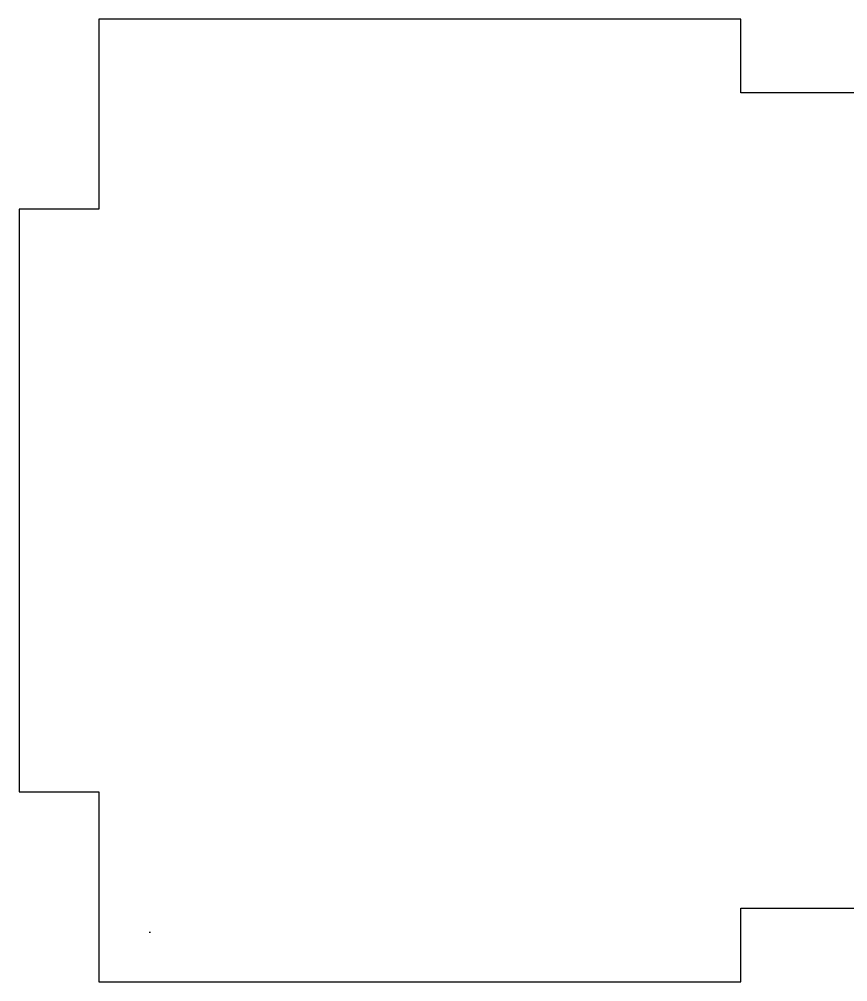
# Model space of a CAD drawing. Header units: inches. Extents: x -88 to 2437, y -52 to 1673.
# Drawn here: x -88 to 474, y -34 to 620 of the extents above; entities that cross this region are included whole.
import ezdxf

# ---------------------------------------------------------------- set-up
doc = ezdxf.new("R2010")
doc.units = ezdxf.units.IN
doc.header["$LTSCALE"] = 10
doc.header["$MEASUREMENT"] = 0
doc.layers.add('A-ROOF', color=2, linetype='CONTINUOUS')
doc.layers.add('A-WALL', color=5, linetype='CONTINUOUS')

msp = doc.modelspace()

# ---------------------------------------------------------------- linework, layer by layer
at = {"layer": 'A-ROOF'}
for p, q in [((401.81, 620.36), (-34.19, 620.36)), ((-34.19, 620.36), (-34.19, 491.36)), ((401.81, 570.36), (401.81, 620.36)), ((519.81, 570.36), (401.81, 570.36)), ((-88.19, 491.36), (-88.19, 95.36)), ((-34.19, 491.36), (-88.19, 491.36)), ((-88.19, 95.36), (-34.19, 95.36)), ((-34.19, 95.36), (-34.19, -33.64)), ((401.81, 16.36), (519.81, 16.36)), ((401.81, -33.64), (401.81, 16.36)), ((-34.19, -33.64), (401.81, -33.64))]:
    msp.add_line(p, q, dxfattribs=at)
at = {"layer": 'A-WALL'}
msp.add_line((0, 0), (1, 0), dxfattribs=at)
msp.add_line((0, 0), (1, 0), dxfattribs=at)

doc.saveas('drawing.dxf')
